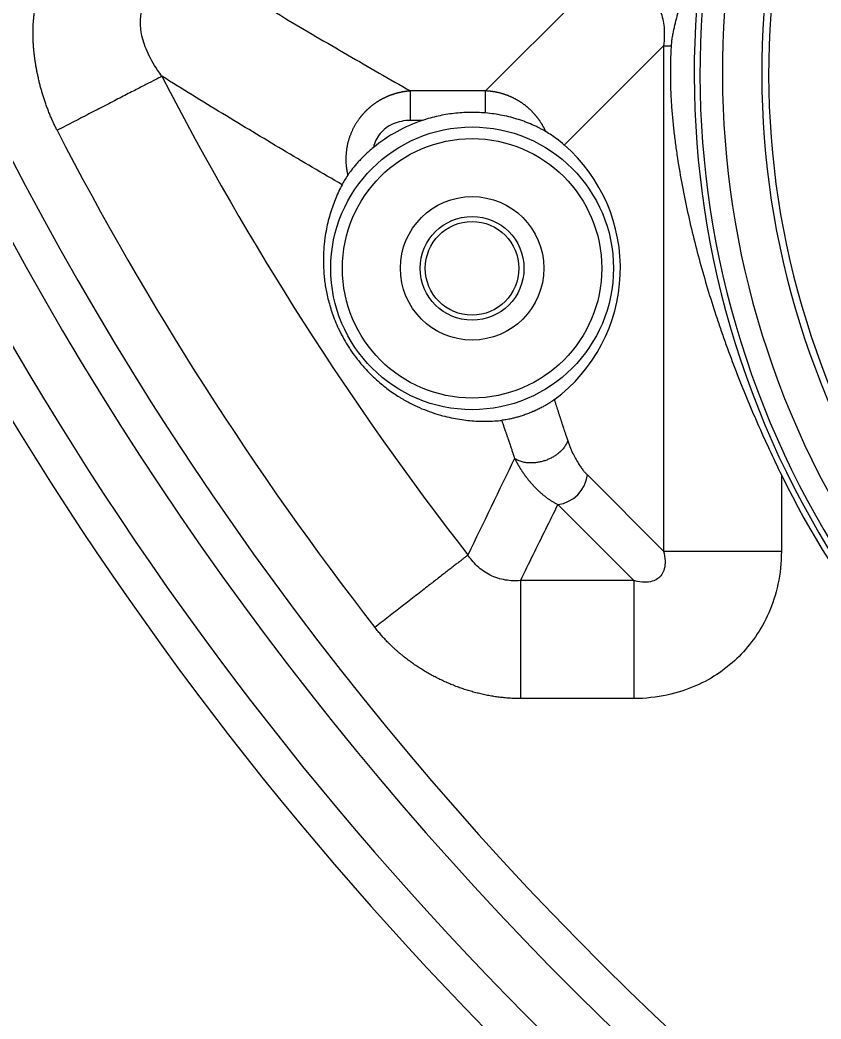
# Model space of a CAD drawing. Header units: millimetres. Extents: x -1286 to 291, y 5350 to 5880.
# Drawn here: x -292.64 to -271.99, y 5620.35 to 5646.1 of the extents above; entities that cross this region are included whole.
import ezdxf

# ---------------------------------------------------------------- set-up
doc = ezdxf.new("R2010")
doc.units = ezdxf.units.MM
doc.layers.add('粗实线层', color=7, linetype='Continuous', lineweight=35)

msp = doc.modelspace()

# ---------------------------------------------------------------- linework, layer by layer
at = {"layer": '粗实线层', "lineweight": 25}
for p, q in [((-280.633, 5644.267), (-277.76, 5647.14)), ((-276.05, 5645.429), (-278.605, 5642.873)), ((-276.05, 5645.429), (-276.05, 5632.407)), ((-280.633, 5644.267), (-282.568, 5644.267)), ((-282.259, 5643.507), (-282.568, 5643.507)), ((-278.011, 5634.369), (-276.05, 5632.407)), ((-273.009, 5634.371), (-273.009, 5632.407)), ((-278.772, 5633.609), (-276.81, 5631.647)), ((-276.05, 5632.407), (-273.009, 5632.407)), ((-276.81, 5631.647), (-279.738, 5631.647)), ((-276.81, 5631.647), (-276.81, 5628.606)), ((-276.81, 5628.606), (-279.738, 5628.606))]:
    msp.add_line(p, q, dxfattribs=at)
for radius in [3.644, 3.343, 1.849, 1.338, 1.206]:
    msp.add_circle((-280.982, 5639.695), radius, dxfattribs=at)
for centre, radius, start, end in [((-218.672, 5680.9), 83.513, 184.2412, 267.24672), ((-218.672, 5680.9), 84.503, 184.22236, 267.24672), ((-251.837, 5644.72), 23.42, 65, 270), ((-251.837, 5644.72), 23.271, 65, 270), ((-251.837, 5644.72), 22.691, 65, 270), ((-251.837, 5644.72), 21.678, 65, 270), ((-251.837, 5644.72), 21.5, 65, 270), ((-224.702, 5680.9), 101.899, 208.57791, 345.69153), ((-224.702, 5680.9), 101.532, 208.69087, 345.63866), ((-224.702, 5680.9), 101.03, 208.69087, 345.63866), ((-224.702, 5680.9), 102.402, 208.57791, 345.69153), ((-218.672, 5680.9), 79.102, 207.27918, 217.90226), ((-280.982, 5639.695), 4.02, 108.519, 129.271), ((-218.672, 5680.9), 82.142, 207.27919, 217.90224), ((-218.672, 5680.9), 85.826, 207.35279, 268.86903), ((-218.672, 5680.9), 86.816, 208.2092, 268.86897), ((-251.837, 5644.72), 23.565, 206.0489, 230.3969)]:
    msp.add_arc(centre, radius, start, end, dxfattribs=at)
for centre, major_axis, ratio, start_param, end_param in [((-281.413, 5639.695), (4.254, 0), 0.994844, 5.35614, 7.132983), ((-278.772, 5634.369), (-0.569, -0.569), 0.89907, 0.838494, 2.303097)]:
    msp.add_ellipse(centre, major_axis=major_axis, ratio=ratio, start_param=start_param, end_param=end_param, dxfattribs=at)
for points, degree, knots in [([(-291.679, 5643.252), (-291.844, 5643.572), (-291.971, 5643.932), (-292.091, 5644.274), (-292.17, 5644.632), (-292.246, 5644.977), (-292.278, 5645.312), (-292.31, 5645.64), (-292.297, 5645.931), (-292.27, 5646.499), (-292.109, 5647.029), (-291.951, 5647.547), (-291.67, 5648.007), (-291.527, 5648.243), (-291.377, 5648.436), (-291.218, 5648.643), (-291.038, 5648.821), (-290.85, 5649.006), (-290.625, 5649.173), (-290.396, 5649.344), (-290.116, 5649.505), (-289.544, 5649.834), (-288.874, 5650.006), (-288.193, 5650.18), (-287.456, 5650.181)], 2, [0, 0, 0, 0.0625, 0.0625, 0.125, 0.125, 0.1875, 0.1875, 0.25, 0.25, 0.375, 0.375, 0.5, 0.5, 0.5625, 0.5625, 0.625, 0.625, 0.6875, 0.6875, 0.75, 0.75, 0.875, 0.875, 1, 1, 1]), ([(-274.951, 5649.309), (-274.987, 5649.127), (-275.025, 5648.947), (-275.1, 5648.591), (-275.139, 5648.416), (-275.189, 5648.198), (-275.199, 5648.155), (-275.219, 5648.069), (-275.249, 5647.941), (-275.278, 5647.816), (-275.338, 5647.569), (-275.378, 5647.409), (-275.459, 5647.097), (-275.499, 5646.946), (-275.559, 5646.723), (-275.579, 5646.649), (-275.619, 5646.503), (-275.639, 5646.431), (-275.678, 5646.287), (-275.697, 5646.215), (-275.725, 5646.107), (-275.734, 5646.071), (-275.753, 5645.997), (-275.762, 5645.961), (-275.779, 5645.886), (-275.788, 5645.848), (-275.804, 5645.771), (-275.812, 5645.731), (-275.822, 5645.67), (-275.826, 5645.65), (-275.832, 5645.607), (-275.835, 5645.586), (-275.843, 5645.52), (-275.847, 5645.476), (-275.85, 5645.429)], 3, [0, 0, 0, 0, 0.125, 0.125, 0.25, 0.25, 0.28125, 0.28125, 0.3125, 0.375, 0.375, 0.5, 0.5, 0.625, 0.625, 0.6875, 0.6875, 0.75, 0.75, 0.8125, 0.8125, 0.84375, 0.84375, 0.875, 0.875, 0.90625, 0.90625, 0.9375, 0.9375, 0.953125, 0.953125, 0.96875, 0.96875, 1, 1, 1, 1]), ([(-288.976, 5644.645), (-289.015, 5644.697), (-289.166, 5644.909), (-289.373, 5645.277), (-289.518, 5645.729), (-289.544, 5646.121), (-289.473, 5646.446), (-289.32, 5646.715), (-289.084, 5646.935), (-288.747, 5647.103), (-288.302, 5647.197), (-287.855, 5647.197), (-287.561, 5647.158), (-287.456, 5647.14)], 3, [0, 0, 0, 0, 0.039688, 0.15967, 0.26831, 0.365164, 0.451773, 0.533406, 0.618048, 0.71195, 0.81758, 0.935201, 1, 1, 1, 1]), ([(-277.76, 5647.14), (-277.681, 5647.151), (-277.449, 5647.173), (-277.085, 5647.145), (-276.709, 5647.011), (-276.408, 5646.792), (-276.185, 5646.494), (-276.048, 5646.121), (-276.016, 5645.753), (-276.037, 5645.515), (-276.05, 5645.429)], 3, [0, 0, 0, 0, 0.076122, 0.22419, 0.364317, 0.497442, 0.630302, 0.769976, 0.917715, 1, 1, 1, 1]), ([(-275.85, 5645.429), (-275.857, 5645.307), (-275.863, 5645.185), (-275.87, 5644.941), (-275.872, 5644.819), (-275.871, 5644.575), (-275.869, 5644.454), (-275.861, 5644.21), (-275.855, 5644.089), (-275.844, 5643.906), (-275.839, 5643.846), (-275.83, 5643.724), (-275.825, 5643.664), (-275.809, 5643.483), (-275.784, 5643.243), (-275.755, 5643.006), (-275.723, 5642.77), (-275.706, 5642.652), (-275.652, 5642.301), (-275.611, 5642.068), (-275.524, 5641.604), (-275.477, 5641.373), (-275.376, 5640.912), (-275.322, 5640.682), (-275.208, 5640.224), (-275.147, 5639.995), (-274.957, 5639.309), (-274.818, 5638.854), (-274.629, 5638.285), (-274.591, 5638.172), (-274.512, 5637.944), (-274.472, 5637.831), (-274.35, 5637.49), (-274.265, 5637.264), (-274.004, 5636.589), (-273.819, 5636.142), (-273.527, 5635.475), (-273.427, 5635.254), (-273.221, 5634.812), (-273.116, 5634.591), (-273.009, 5634.371)], 3, [0, 0, 0, 0, 0.03125, 0.03125, 0.0625, 0.0625, 0.09375, 0.09375, 0.125, 0.125, 0.140625, 0.140625, 0.15625, 0.15625, 0.1875, 0.21875, 0.21875, 0.25, 0.25, 0.3125, 0.3125, 0.375, 0.375, 0.4375, 0.4375, 0.5, 0.5, 0.625, 0.625, 0.65625, 0.65625, 0.6875, 0.6875, 0.75, 0.75, 0.875, 0.875, 0.9375, 0.9375, 1, 1, 1, 1]), ([(-288.976, 5644.645), (-289.024, 5644.621), (-289.083, 5644.59), (-289.221, 5644.519), (-289.3, 5644.478), (-289.477, 5644.387), (-289.574, 5644.337), (-289.785, 5644.228), (-289.899, 5644.17), (-290.139, 5644.046), (-290.266, 5643.98), (-290.53, 5643.844), (-290.667, 5643.774), (-290.948, 5643.629), (-291.092, 5643.554), (-291.384, 5643.404), (-291.531, 5643.328), (-291.679, 5643.252)], 3, [0, 0, 0, 0, 0.125, 0.125, 0.25, 0.25, 0.375, 0.375, 0.5, 0.5, 0.625, 0.625, 0.75, 0.75, 0.875, 0.875, 1, 1, 1, 1]), ([(-282.568, 5644.267), (-282.575, 5644.266), (-282.589, 5644.265), (-282.61, 5644.263), (-282.631, 5644.261), (-282.652, 5644.259), (-282.672, 5644.257), (-282.693, 5644.254), (-282.713, 5644.251), (-282.733, 5644.248), (-282.754, 5644.245), (-282.774, 5644.241), (-282.794, 5644.237), (-282.814, 5644.233), (-282.834, 5644.229), (-282.854, 5644.225), (-282.873, 5644.22), (-282.893, 5644.215), (-282.912, 5644.21), (-282.932, 5644.205), (-282.951, 5644.2), (-282.97, 5644.194), (-282.989, 5644.188), (-283.008, 5644.182), (-283.027, 5644.176), (-283.045, 5644.17), (-283.064, 5644.164), (-283.082, 5644.157), (-283.1, 5644.15), (-283.119, 5644.143), (-283.137, 5644.136), (-283.154, 5644.128), (-283.172, 5644.121), (-283.19, 5644.113), (-283.207, 5644.105), (-283.225, 5644.097), (-283.242, 5644.089), (-283.259, 5644.081), (-283.276, 5644.072), (-283.292, 5644.064), (-283.309, 5644.055), (-283.325, 5644.046), (-283.342, 5644.037), (-283.358, 5644.028), (-283.374, 5644.018), (-283.39, 5644.009), (-283.405, 5643.999), (-283.421, 5643.989), (-283.436, 5643.98), (-283.452, 5643.97), (-283.467, 5643.959), (-283.482, 5643.949), (-283.496, 5643.939), (-283.511, 5643.928), (-283.525, 5643.918), (-283.54, 5643.907), (-283.554, 5643.896), (-283.568, 5643.885), (-283.581, 5643.875), (-283.595, 5643.863), (-283.609, 5643.852), (-283.622, 5643.841), (-283.635, 5643.83), (-283.648, 5643.818), (-283.661, 5643.807), (-283.673, 5643.795), (-283.686, 5643.784), (-283.698, 5643.772), (-283.71, 5643.76), (-283.722, 5643.748), (-283.734, 5643.736), (-283.746, 5643.724), (-283.757, 5643.712), (-283.768, 5643.7), (-283.78, 5643.688), (-283.791, 5643.676), (-283.801, 5643.663), (-283.812, 5643.651), (-283.823, 5643.639), (-283.833, 5643.626), (-283.843, 5643.614), (-283.853, 5643.601), (-283.863, 5643.589), (-283.873, 5643.576), (-283.882, 5643.564), (-283.892, 5643.551), (-283.904, 5643.534), (-283.92, 5643.511), (-283.939, 5643.483), (-283.958, 5643.455), (-283.977, 5643.426), (-283.994, 5643.396), (-284.012, 5643.366), (-284.029, 5643.335), (-284.045, 5643.304), (-284.061, 5643.272), (-284.076, 5643.24), (-284.091, 5643.207), (-284.105, 5643.173), (-284.119, 5643.14), (-284.132, 5643.105), (-284.144, 5643.07), (-284.156, 5643.035), (-284.166, 5642.999), (-284.177, 5642.963), (-284.186, 5642.926), (-284.195, 5642.889), (-284.203, 5642.851), (-284.21, 5642.813), (-284.216, 5642.775), (-284.221, 5642.737), (-284.226, 5642.698), (-284.23, 5642.659), (-284.232, 5642.619), (-284.234, 5642.58), (-284.236, 5642.54), (-284.236, 5642.5), (-284.235, 5642.46), (-284.234, 5642.419), (-284.231, 5642.379), (-284.228, 5642.338), (-284.223, 5642.298), (-284.218, 5642.257), (-284.212, 5642.216), (-284.205, 5642.175), (-284.197, 5642.135), (-284.19, 5642.108), (-284.187, 5642.094)], 3, [0, 0, 0, 0, 0.006887, 0.013755, 0.020602, 0.027428, 0.034234, 0.04102, 0.047785, 0.05453, 0.061253, 0.067957, 0.07464, 0.081302, 0.087944, 0.094565, 0.101166, 0.107747, 0.114308, 0.120848, 0.127368, 0.133867, 0.140345, 0.146801, 0.153237, 0.159651, 0.166043, 0.172414, 0.178763, 0.18509, 0.191395, 0.197679, 0.203941, 0.210181, 0.2164, 0.222597, 0.228773, 0.234927, 0.24106, 0.247171, 0.253262, 0.259332, 0.265381, 0.271409, 0.277418, 0.283405, 0.289371, 0.295317, 0.30124, 0.307142, 0.313021, 0.318878, 0.324712, 0.330524, 0.336312, 0.342077, 0.347819, 0.353538, 0.359233, 0.364904, 0.370552, 0.376176, 0.381776, 0.387353, 0.392906, 0.398435, 0.403941, 0.409423, 0.414881, 0.420316, 0.425728, 0.431117, 0.436482, 0.441824, 0.447143, 0.452438, 0.457709, 0.462956, 0.468179, 0.473377, 0.478551, 0.483701, 0.488826, 0.493926, 0.499001, 0.504051, 0.509076, 0.519878, 0.53076, 0.541723, 0.552766, 0.563889, 0.575093, 0.586376, 0.597739, 0.609183, 0.620707, 0.632312, 0.643998, 0.655762, 0.667606, 0.679528, 0.691526, 0.703599, 0.715746, 0.727963, 0.740249, 0.752602, 0.765023, 0.777511, 0.79007, 0.802698, 0.815397, 0.828165, 0.841003, 0.853908, 0.866881, 0.879917, 0.893016, 0.906174, 0.91939, 0.932666, 0.946004, 0.959405, 0.972871, 0.986403, 1, 1, 1, 1]), ([(-280.633, 5643.699), (-280.633, 5643.764), (-280.633, 5643.827), (-280.633, 5643.945), (-280.633, 5644), (-280.633, 5644.098), (-280.633, 5644.142), (-280.633, 5644.215), (-280.633, 5644.245), (-280.633, 5644.267)], 3, [0, 0, 0, 0, 0.25, 0.25, 0.5, 0.5, 0.75, 0.75, 1, 1, 1, 1]), ([(-279.081, 5643.217), (-279.084, 5643.224), (-279.09, 5643.237), (-279.099, 5643.257), (-279.109, 5643.276), (-279.118, 5643.296), (-279.128, 5643.315), (-279.139, 5643.334), (-279.149, 5643.353), (-279.16, 5643.372), (-279.171, 5643.391), (-279.182, 5643.41), (-279.194, 5643.429), (-279.206, 5643.448), (-279.218, 5643.466), (-279.23, 5643.485), (-279.243, 5643.503), (-279.255, 5643.522), (-279.268, 5643.54), (-279.282, 5643.558), (-279.295, 5643.576), (-279.309, 5643.593), (-279.323, 5643.611), (-279.337, 5643.628), (-279.352, 5643.645), (-279.367, 5643.663), (-279.382, 5643.68), (-279.397, 5643.696), (-279.413, 5643.713), (-279.428, 5643.729), (-279.444, 5643.746), (-279.461, 5643.762), (-279.477, 5643.778), (-279.494, 5643.793), (-279.511, 5643.809), (-279.528, 5643.824), (-279.545, 5643.839), (-279.563, 5643.854), (-279.581, 5643.869), (-279.599, 5643.883), (-279.617, 5643.898), (-279.636, 5643.912), (-279.654, 5643.926), (-279.673, 5643.939), (-279.692, 5643.953), (-279.712, 5643.966), (-279.731, 5643.979), (-279.751, 5643.991), (-279.771, 5644.004), (-279.791, 5644.016), (-279.811, 5644.028), (-279.831, 5644.039), (-279.852, 5644.051), (-279.873, 5644.062), (-279.894, 5644.073), (-279.915, 5644.083), (-279.936, 5644.094), (-279.958, 5644.104), (-279.979, 5644.114), (-280.001, 5644.123), (-280.023, 5644.132), (-280.045, 5644.141), (-280.067, 5644.15), (-280.09, 5644.158), (-280.112, 5644.166), (-280.135, 5644.174), (-280.158, 5644.182), (-280.181, 5644.189), (-280.204, 5644.196), (-280.227, 5644.202), (-280.25, 5644.209), (-280.273, 5644.215), (-280.297, 5644.22), (-280.32, 5644.226), (-280.344, 5644.231), (-280.368, 5644.236), (-280.391, 5644.24), (-280.415, 5644.244), (-280.439, 5644.248), (-280.463, 5644.251), (-280.487, 5644.255), (-280.511, 5644.257), (-280.536, 5644.26), (-280.56, 5644.262), (-280.584, 5644.264), (-280.609, 5644.266), (-280.625, 5644.266), (-280.633, 5644.267)], 3, [0, 0, 0, 0, 0.010947, 0.021915, 0.032905, 0.043918, 0.054953, 0.066011, 0.077092, 0.088195, 0.099321, 0.110468, 0.121637, 0.132828, 0.14404, 0.155273, 0.166528, 0.177803, 0.189099, 0.200416, 0.211753, 0.22311, 0.234488, 0.245886, 0.257304, 0.268742, 0.2802, 0.291678, 0.303176, 0.314693, 0.326232, 0.33779, 0.349368, 0.360966, 0.372584, 0.384221, 0.395878, 0.407554, 0.41925, 0.430965, 0.442698, 0.454449, 0.466219, 0.478007, 0.489812, 0.501635, 0.513475, 0.525331, 0.537203, 0.549091, 0.560995, 0.572915, 0.584849, 0.596799, 0.608765, 0.620746, 0.632744, 0.644759, 0.65679, 0.668838, 0.680902, 0.692983, 0.705081, 0.717195, 0.729326, 0.741473, 0.753636, 0.765815, 0.77801, 0.790221, 0.802446, 0.814686, 0.82694, 0.839209, 0.851491, 0.863788, 0.8761, 0.888426, 0.900766, 0.913121, 0.92549, 0.937874, 0.950272, 0.962684, 0.975109, 0.987548, 1, 1, 1, 1]), ([(-280.633, 5643.699), (-280.771, 5643.711), (-280.908, 5643.715), (-281.182, 5643.711), (-281.318, 5643.702), (-281.59, 5643.67), (-281.725, 5643.648), (-281.927, 5643.603), (-281.994, 5643.586), (-282.127, 5643.549), (-282.193, 5643.529), (-282.259, 5643.507)], 3, [0, 0, 0, 0, 0.25, 0.25, 0.5, 0.5, 0.75, 0.75, 0.875, 0.875, 1, 1, 1, 1]), ([(-279.081, 5643.218), (-279.1, 5643.23), (-279.122, 5643.242), (-279.167, 5643.268), (-279.192, 5643.281), (-279.23, 5643.301), (-279.244, 5643.308), (-279.271, 5643.322), (-279.285, 5643.329), (-279.327, 5643.35), (-279.357, 5643.363), (-279.447, 5643.404), (-279.51, 5643.431), (-279.608, 5643.469), (-279.642, 5643.481), (-279.709, 5643.505), (-279.743, 5643.516), (-279.846, 5643.549), (-279.915, 5643.569), (-280.055, 5643.606), (-280.126, 5643.622), (-280.269, 5643.651), (-280.342, 5643.663), (-280.487, 5643.684), (-280.56, 5643.692), (-280.633, 5643.699)], 3, [0, 0, 0, 0, 0.0625, 0.0625, 0.125, 0.125, 0.15625, 0.15625, 0.1875, 0.1875, 0.25, 0.25, 0.375, 0.375, 0.4375, 0.4375, 0.5, 0.5, 0.625, 0.625, 0.75, 0.75, 0.875, 0.875, 1, 1, 1, 1]), ([(-278.605, 5642.873), (-278.666, 5642.926), (-278.735, 5642.982), (-278.892, 5643.098), (-278.981, 5643.158), (-279.081, 5643.218)], 3, [0, 0, 0, 0, 0.5, 0.5, 1, 1, 1, 1]), ([(-283.527, 5642.807), (-283.6, 5642.747), (-283.67, 5642.686), (-283.753, 5642.606), (-283.769, 5642.59), (-283.802, 5642.558), (-283.818, 5642.542), (-283.865, 5642.493), (-283.895, 5642.461), (-283.953, 5642.397), (-283.98, 5642.366), (-284.019, 5642.319), (-284.032, 5642.304), (-284.056, 5642.274), (-284.067, 5642.259), (-284.101, 5642.216), (-284.121, 5642.189), (-284.148, 5642.151), (-284.157, 5642.139), (-284.173, 5642.116), (-284.181, 5642.105), (-284.187, 5642.094)], 3, [0, 0, 0, 0, 0.25, 0.25, 0.3125, 0.3125, 0.375, 0.375, 0.5, 0.5, 0.625, 0.625, 0.6875, 0.6875, 0.75, 0.75, 0.875, 0.875, 0.9375, 0.9375, 1, 1, 1, 1]), ([(-284.187, 5642.094), (-284.218, 5642.048), (-284.245, 5642.005), (-284.293, 5641.923), (-284.315, 5641.885), (-284.333, 5641.849)], 3, [0, 0, 0, 0, 0.5, 0.5, 1, 1, 1, 1]), ([(-284.333, 5641.849), (-284.391, 5641.74), (-284.445, 5641.625), (-284.545, 5641.385), (-284.591, 5641.259), (-284.672, 5640.995), (-284.708, 5640.856), (-284.751, 5640.635), (-284.764, 5640.56), (-284.781, 5640.443), (-284.786, 5640.403), (-284.795, 5640.322), (-284.799, 5640.281), (-284.809, 5640.156), (-284.814, 5640.071), (-284.817, 5639.894), (-284.816, 5639.802), (-284.807, 5639.612), (-284.799, 5639.514), (-284.781, 5639.359), (-284.774, 5639.306), (-284.757, 5639.198), (-284.747, 5639.142), (-284.724, 5639.03), (-284.712, 5638.972), (-284.683, 5638.854), (-284.667, 5638.793), (-284.639, 5638.7), (-284.63, 5638.669), (-284.609, 5638.605), (-284.599, 5638.573), (-284.565, 5638.476), (-284.541, 5638.411), (-284.486, 5638.277), (-284.457, 5638.208), (-284.416, 5638.121), (-284.407, 5638.103), (-284.39, 5638.068), (-284.381, 5638.05), (-284.354, 5637.997), (-284.336, 5637.961), (-284.278, 5637.854), (-284.237, 5637.783), (-284.182, 5637.695), (-284.171, 5637.677), (-284.148, 5637.642), (-284.137, 5637.624), (-284.102, 5637.572), (-284.078, 5637.537), (-284.006, 5637.436), (-283.957, 5637.371), (-283.893, 5637.292), (-283.881, 5637.276), (-283.855, 5637.245), (-283.842, 5637.23), (-283.803, 5637.184), (-283.778, 5637.155), (-283.7, 5637.069), (-283.649, 5637.015), (-283.572, 5636.938), (-283.546, 5636.913), (-283.495, 5636.865), (-283.469, 5636.841), (-283.392, 5636.772), (-283.342, 5636.729), (-283.242, 5636.648), (-283.194, 5636.61), (-283.048, 5636.502), (-282.954, 5636.439), (-282.838, 5636.367), (-282.815, 5636.353), (-282.769, 5636.325), (-282.701, 5636.286), (-282.635, 5636.25), (-282.504, 5636.181), (-282.419, 5636.141), (-282.252, 5636.068), (-282.171, 5636.035), (-282.011, 5635.977), (-281.933, 5635.951), (-281.779, 5635.905), (-281.703, 5635.885), (-281.555, 5635.85), (-281.481, 5635.834), (-281.265, 5635.795), (-281.125, 5635.777), (-280.854, 5635.756), (-280.723, 5635.752), (-280.466, 5635.756), (-280.342, 5635.763), (-280.22, 5635.776)], 3, [0, 0, 0, 0, 0.0625, 0.0625, 0.125, 0.125, 0.1875, 0.1875, 0.21875, 0.21875, 0.234375, 0.234375, 0.25, 0.25, 0.28125, 0.28125, 0.3125, 0.3125, 0.34375, 0.34375, 0.359375, 0.359375, 0.375, 0.375, 0.390625, 0.390625, 0.40625, 0.40625, 0.414062, 0.414062, 0.421875, 0.421875, 0.4375, 0.4375, 0.453125, 0.453125, 0.457031, 0.457031, 0.460937, 0.460937, 0.46875, 0.46875, 0.484375, 0.484375, 0.488281, 0.488281, 0.492187, 0.492187, 0.5, 0.5, 0.515625, 0.515625, 0.519531, 0.519531, 0.523437, 0.523437, 0.53125, 0.53125, 0.546875, 0.546875, 0.554687, 0.554687, 0.5625, 0.5625, 0.578125, 0.578125, 0.59375, 0.59375, 0.625, 0.625, 0.632812, 0.632812, 0.640625, 0.65625, 0.65625, 0.6875, 0.6875, 0.71875, 0.71875, 0.75, 0.75, 0.78125, 0.78125, 0.8125, 0.8125, 0.875, 0.875, 0.9375, 0.9375, 1, 1, 1, 1]), ([(-278.86, 5636.31), (-278.873, 5636.301), (-278.887, 5636.29), (-278.92, 5636.267), (-278.938, 5636.255), (-278.964, 5636.238), (-278.97, 5636.235), (-278.981, 5636.228), (-278.986, 5636.224), (-279.004, 5636.213), (-279.016, 5636.206), (-279.053, 5636.183), (-279.08, 5636.168), (-279.123, 5636.143), (-279.138, 5636.135), (-279.169, 5636.118), (-279.185, 5636.11), (-279.235, 5636.085), (-279.269, 5636.068), (-279.321, 5636.043), (-279.339, 5636.034), (-279.367, 5636.022), (-279.376, 5636.018), (-279.395, 5636.01), (-279.404, 5636.006), (-279.451, 5635.986), (-279.488, 5635.97), (-279.545, 5635.948), (-279.564, 5635.941), (-279.602, 5635.927), (-279.621, 5635.921), (-279.677, 5635.901), (-279.714, 5635.889), (-279.768, 5635.873), (-279.785, 5635.868), (-279.82, 5635.858), (-279.837, 5635.853), (-279.888, 5635.839), (-279.92, 5635.831), (-279.965, 5635.821), (-279.979, 5635.817), (-280.008, 5635.811), (-280.022, 5635.808), (-280.062, 5635.8), (-280.086, 5635.795), (-280.131, 5635.788), (-280.152, 5635.785), (-280.18, 5635.781), (-280.188, 5635.78), (-280.205, 5635.778), (-280.213, 5635.777), (-280.22, 5635.776)], 3, [0, 0, 0, 0, 0.0625, 0.0625, 0.125, 0.125, 0.140625, 0.140625, 0.15625, 0.15625, 0.1875, 0.1875, 0.25, 0.25, 0.28125, 0.28125, 0.3125, 0.3125, 0.375, 0.375, 0.40625, 0.40625, 0.421875, 0.421875, 0.4375, 0.4375, 0.5, 0.5, 0.53125, 0.53125, 0.5625, 0.5625, 0.625, 0.625, 0.65625, 0.65625, 0.6875, 0.6875, 0.75, 0.75, 0.78125, 0.78125, 0.8125, 0.8125, 0.875, 0.875, 0.9375, 0.9375, 0.96875, 0.96875, 1, 1, 1, 1]), ([(-278.86, 5636.3), (-278.774, 5636.04), (-278.686, 5635.759), (-278.67, 5635.709), (-278.518, 5635.254)], 2, [0, 0, 0, 0.5, 0.5, 1, 1, 1]), ([(-280.214, 5635.767), (-280.211, 5635.756), (-280.202, 5635.731), (-280.19, 5635.693), (-280.176, 5635.651), (-280.161, 5635.607), (-280.144, 5635.56), (-280.129, 5635.515), (-280.115, 5635.476), (-280.104, 5635.442), (-280.093, 5635.411), (-280.083, 5635.381), (-280.074, 5635.354), (-280.065, 5635.329), (-280.057, 5635.306), (-280.05, 5635.286), (-280.045, 5635.27), (-280.039, 5635.254), (-280.032, 5635.232), (-280.02, 5635.195), (-280.002, 5635.143), (-279.98, 5635.077), (-279.953, 5634.997), (-279.921, 5634.902), (-279.898, 5634.833), (-279.886, 5634.797)], 3, [0, 0, 0, 0, 0.0364, 0.075767, 0.118104, 0.163409, 0.211684, 0.262929, 0.299332, 0.333585, 0.365688, 0.39564, 0.423443, 0.449095, 0.472597, 0.493948, 0.513149, 0.52087, 0.543772, 0.581856, 0.635122, 0.70357, 0.787199, 0.886009, 1, 1, 1, 1]), ([(-279.886, 5634.797), (-279.882, 5634.79), (-279.876, 5634.778), (-279.866, 5634.758), (-279.856, 5634.739), (-279.846, 5634.72), (-279.835, 5634.701), (-279.825, 5634.681), (-279.814, 5634.662), (-279.803, 5634.643), (-279.792, 5634.623), (-279.781, 5634.604), (-279.769, 5634.585), (-279.758, 5634.566), (-279.746, 5634.547), (-279.734, 5634.528), (-279.722, 5634.508), (-279.709, 5634.489), (-279.697, 5634.47), (-279.684, 5634.451), (-279.672, 5634.432), (-279.659, 5634.414), (-279.645, 5634.395), (-279.632, 5634.376), (-279.619, 5634.357), (-279.605, 5634.339), (-279.591, 5634.32), (-279.577, 5634.301), (-279.563, 5634.283), (-279.549, 5634.265), (-279.534, 5634.246), (-279.519, 5634.228), (-279.504, 5634.21), (-279.489, 5634.192), (-279.474, 5634.174), (-279.459, 5634.156), (-279.443, 5634.138), (-279.428, 5634.121), (-279.412, 5634.103), (-279.396, 5634.086), (-279.379, 5634.069), (-279.363, 5634.052), (-279.346, 5634.035), (-279.33, 5634.018), (-279.313, 5634.001), (-279.296, 5633.984), (-279.278, 5633.968), (-279.259, 5633.95), (-279.239, 5633.931), (-279.215, 5633.91), (-279.192, 5633.89), (-279.167, 5633.869), (-279.142, 5633.848), (-279.115, 5633.827), (-279.088, 5633.806), (-279.06, 5633.785), (-279.032, 5633.764), (-279.002, 5633.744), (-278.972, 5633.723), (-278.94, 5633.703), (-278.908, 5633.683), (-278.875, 5633.664), (-278.842, 5633.645), (-278.807, 5633.626), (-278.783, 5633.615), (-278.772, 5633.609)], 3, [0, 0, 0, 0, 0.010918, 0.021923, 0.033016, 0.044196, 0.055464, 0.06682, 0.078263, 0.089794, 0.101412, 0.113118, 0.124912, 0.136794, 0.148763, 0.16082, 0.172965, 0.185198, 0.19752, 0.209931, 0.22243, 0.23502, 0.247699, 0.260468, 0.273328, 0.286279, 0.29932, 0.312451, 0.325673, 0.338986, 0.352389, 0.365883, 0.379468, 0.393145, 0.406912, 0.420771, 0.434721, 0.448763, 0.462897, 0.477123, 0.491441, 0.505851, 0.520354, 0.534949, 0.549637, 0.564418, 0.579292, 0.59426, 0.613297, 0.632934, 0.653172, 0.674011, 0.695452, 0.717494, 0.74014, 0.763389, 0.787243, 0.811703, 0.836769, 0.862444, 0.888729, 0.915625, 0.943134, 0.971258, 1, 1, 1, 1]), ([(-279.738, 5631.647), (-279.799, 5631.642), (-279.998, 5631.636), (-280.331, 5631.691), (-280.699, 5631.873), (-280.942, 5632.101), (-281.057, 5632.259), (-281.088, 5632.306)], 3, [0, 0, 0, 0, 0.112686, 0.370218, 0.636545, 0.896109, 1, 1, 1, 1]), ([(-276.05, 5632.407), (-276.025, 5632.319), (-275.998, 5632.157), (-276.017, 5631.952), (-276.084, 5631.798), (-276.191, 5631.688), (-276.341, 5631.618), (-276.542, 5631.594), (-276.709, 5631.62), (-276.803, 5631.645), (-276.81, 5631.647)], 3, [0, 0, 0, 0, 0.160513, 0.305206, 0.434258, 0.5566, 0.684177, 0.827112, 0.98777, 1, 1, 1, 1]), ([(-279.738, 5631.647), (-279.738, 5631.593), (-279.738, 5631.526), (-279.738, 5631.371), (-279.738, 5631.282), (-279.738, 5631.083), (-279.738, 5630.974), (-279.738, 5630.736), (-279.738, 5630.609), (-279.738, 5630.338), (-279.738, 5630.196), (-279.738, 5629.899), (-279.738, 5629.745), (-279.738, 5629.428), (-279.738, 5629.266), (-279.738, 5628.938), (-279.738, 5628.772), (-279.738, 5628.606)], 3, [0, 0, 0, 0, 0.125, 0.125, 0.25, 0.25, 0.375, 0.375, 0.5, 0.5, 0.625, 0.625, 0.75, 0.75, 0.875, 0.875, 1, 1, 1, 1]), ([(-279.738, 5628.606), (-280.263, 5628.606), (-280.797, 5628.735), (-281.321, 5628.861), (-282.308, 5629.342), (-282.731, 5629.678), (-283.162, 5630.021), (-283.487, 5630.438)], 2, [0, 0, 0, 0.25, 0.25, 0.5, 0.75, 0.75, 1, 1, 1])]:
    msp.add_open_spline(points, degree=degree, knots=knots, dxfattribs=at)
for points in [[(-287.456, 5647.14), (-286.91, 5646.807), (-285.82, 5646.151), (-284.193, 5645.194), (-283.109, 5644.573), (-282.568, 5644.267)], [(-276.05, 5645.429), (-275.996, 5645.429), (-275.93, 5645.429), (-275.85, 5645.429)], [(-284.333, 5641.849), (-284.841, 5642.144), (-285.861, 5642.745), (-287.409, 5643.676), (-288.452, 5644.319), (-288.976, 5644.645)], [(-282.568, 5643.507), (-282.651, 5643.507), (-282.809, 5643.491), (-283.025, 5643.422), (-283.211, 5643.314), (-283.36, 5643.173), (-283.469, 5643.002), (-283.512, 5642.875), (-283.527, 5642.807)], [(-278.518, 5635.254), (-278.494, 5635.182), (-278.444, 5635.052), (-278.371, 5634.892), (-278.301, 5634.76), (-278.235, 5634.651), (-278.174, 5634.561), (-278.116, 5634.485), (-278.062, 5634.421), (-278.028, 5634.385), (-278.011, 5634.369)], [(-279.886, 5634.797), (-280.291, 5633.967), (-280.691, 5633.137), (-281.088, 5632.306)], [(-278.772, 5633.609), (-278.879, 5633.393), (-279.093, 5632.96), (-279.415, 5632.306), (-279.631, 5631.867), (-279.738, 5631.647)], [(-273.009, 5632.407), (-273.009, 5632.105), (-273.072, 5631.54), (-273.319, 5630.793), (-273.666, 5630.182), (-274.088, 5629.68), (-274.589, 5629.261), (-275.198, 5628.915), (-275.943, 5628.67), (-276.508, 5628.606), (-276.81, 5628.606)]]:
    msp.add_open_spline(points, degree=3, dxfattribs=at)
for points, weights in [([(-282.568, 5643.507), (-282.568, 5643.862), (-282.568, 5644.151), (-282.568, 5644.267)], [1.10245474834, 0.965845028005, 0.965848417305, 1.10246491624]), ([(-278.518, 5635.254), (-278.692, 5634.706), (-279.417, 5634.463), (-279.886, 5634.797)], [1.3863811372, 0.871206274728, 0.871206287599, 1.38638117582]), ([(-281.088, 5632.306), (-281.453, 5632.022), (-282.366, 5631.311), (-283.487, 5630.438)], [1.10246723556, 0.965843649877, 0.965844254815, 1.10246905038])]:
    msp.add_rational_spline(points, weights, degree=3, dxfattribs=at)

doc.saveas('drawing.dxf')
